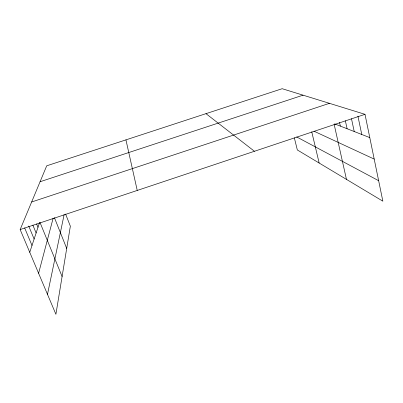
<?xml version="1.0" encoding="UTF-8"?>
<svg xmlns="http://www.w3.org/2000/svg" width="403" height="403" viewBox="0 0 403 403"><rect width="100%" height="100%" fill="white"/><g stroke="black" fill="none" stroke-linecap="round" stroke-linejoin="round"><path stroke-width="0.6" d="M47.483 294.351L64.153 214.517M38.597 273.284L53.151 218.159M29.751 252.313L39.595 222.436M65.588 214.018L70.354 226.184L55.901 314.29L20.15 229.564L46.708 165.814L282.171 88.71L365.002 114.326L382.85 201.173L297.338 149.961L294.326 137.801M20.15 229.564L365.002 114.326M31.641 201.989L329.447 103.329M40.078 181.733L303.066 95.173M334.566 123.847L369.788 137.609M314.023 131.212L374.201 159.094M296.694 136.939L378.644 180.7M205.978 113.661L254.444 151.271M24.638 227.886L32.003 245.472M28.704 226.012L34.124 239.044M32.839 225.06L36.119 232.994M36.597 223.882L37.998 227.287M40.013 222.476L62.092 276.529M54.4 217.63L66.702 248.455M311.746 131.781L319.156 163.029M334.117 124.215L346.459 179.38M125.938 139.871L137.242 190.438M339.548 122.436L340.359 126.114M345.366 120.799L347.094 128.743M351.481 118.699L354.217 131.529M357.924 116.14L361.768 134.476"/></g></svg>
